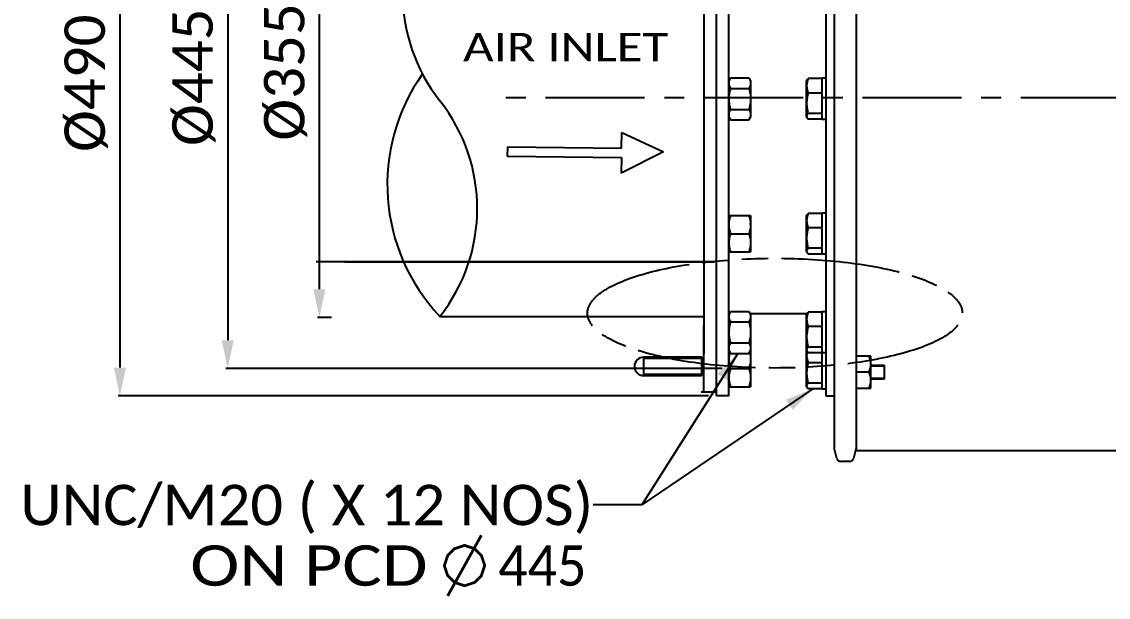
# Model space of a CAD drawing. Header units: millimetres. Extents: x 0 to 7169, y -1866 to 3918.
# Drawn here: x 5377 to 6273, y 2995 to 3470 of the extents above; entities that cross this region are included whole.
import ezdxf
from ezdxf.enums import TextEntityAlignment as Align

# ---------------------------------------------------------------- set-up
doc = ezdxf.new("R2010")
doc.units = ezdxf.units.MM
doc.header["$LTSCALE"] = 217.8
doc.header["$PDMODE"] = 3
doc.header["$PDSIZE"] = 8
doc.linetypes.add('CENTER', pattern=[0.6, 0.375, -0.075, 0.075, -0.075])
doc.linetypes.add('PHANTOM', pattern=[0.8, 0.45, -0.05, 0.1, -0.05, 0.1, -0.05])
doc.layers.get('0').update_dxf_attribs({"linetype": 'CONTINUOUS'})
doc.layers.get('Defpoints').update_dxf_attribs({"linetype": 'CONTINUOUS'})
for name, color, linetype in [('00_BUW_DATUM', 7, 'CONTINUOUS'), ('02___PRT_ALL_AXES', 7, 'CONTINUOUS'), ('DEFAULT_3', 7, 'PHANTOM')]:
    doc.layers.add(name, color=color, linetype=linetype)
doc.styles.get("Standard").update_dxf_attribs({"font": 'calibri.ttf'})
doc.dimstyles.new('DIMSTYLE_2', dxfattribs={"dimtxt": 33.333333, "dimasz": 23.333333, "dimexe": 1.5, "dimexo": 1, "dimgap": 1.25, "dimtad": 1, "dimdsep": 46, "dimtxsty": 'Standard', "dimblk": '_FILLED', "dimblk1": '_FILLED', "dimblk2": '_FILLED', "dimcen": 0.09, "dimazin": 2, "dimtp": 0.01, "dimtm": 0.01, "dimtfac": 1, "dimtofl": 0, "dimtmove": 0, "dimatfit": 3, "dimldrblk": '_FILLED', "dimfxl": 1, "dimtolj": 1, "dimarcsym": 0})
doc.dimstyles.new('DIMSTYLE_3', dxfattribs={"dimtxt": 33.333333, "dimasz": 23.333333, "dimexe": 1.5, "dimexo": 1, "dimgap": 1.25, "dimtad": 1, "dimdec": 0, "dimdsep": 46, "dimtxsty": 'Standard', "dimblk": '_FILLED', "dimblk1": '_FILLED', "dimblk2": '_FILLED', "dimcen": 0.09, "dimazin": 2, "dimtp": 0.01, "dimtm": 0.01, "dimtfac": 1, "dimtdec": 0, "dimtofl": 0, "dimtmove": 0, "dimatfit": 3, "dimldrblk": '_FILLED', "dimfxl": 1, "dimtolj": 1, "dimarcsym": 0})
doc.dimstyles.get("Standard").update_dxf_attribs({"dimtxt": 23.333333, "dimasz": 23.333333, "dimexe": 1.5, "dimexo": 1, "dimtad": 1, "dimdsep": 46, "dimtxsty": 'Standard', "dimblk": '_FILLED', "dimblk1": '_FILLED', "dimblk2": '_FILLED', "dimcen": 0.09, "dimazin": 2, "dimtol": 1, "dimtp": 0.01, "dimtm": 0.01, "dimtfac": 1, "dimtofl": 0, "dimtmove": 0, "dimatfit": 3, "dimldrblk": '_FILLED', "dimfxl": 1, "dimtolj": 1, "dimarcsym": 0})

# ---------------------------------------------------------------- blocks, each defined once
blk = doc.blocks.new('_FILLED')
at = {"color": 0, "linetype": 'ByBlock'}
blk.add_solid([(0, 0), (-1, 0.214), (-1, -0.214)], dxfattribs=at)
blk = doc.blocks.new('*D88')
at = {"color": 0, "linetype": 'Continuous', "lineweight": -2}
for p, q in [((5950.14, 3408.4), (5950.14, 3756.02)), ((6051.27, 3720.61), (6051.27, 3756.02)), ((5973.47, 3754.52), (6027.93, 3754.52))]:
    blk.add_line(p, q, dxfattribs=at)
at = {"layer": 'Defpoints', "color": 0}
for p in [(6051.27, 3754.52), (6051.27, 3719.61), (5950.14, 3407.4)]:
    blk.add_point(p, dxfattribs=at)
at = {"color": 0, "linetype": 'ByBlock', "lineweight": -2, "xscale": 23.3333333333, "yscale": 23.3333333333, "zscale": 23.3333333333, "rotation": 180}
blk.add_blockref('_FILLED', (5950.14, 3754.52), dxfattribs=at)
at = {"color": 0, "linetype": 'ByBlock', "lineweight": -2, "xscale": 23.3333333333, "yscale": 23.3333333333, "zscale": 23.3333333333}
blk.add_blockref('_FILLED', (6051.27, 3754.52), dxfattribs=at)
at = {"color": 0, "insert": (5963.87, 3800.22), "char_height": 33.3333, "attachment_point": 1, "line_spacing_factor": 0.9}
blk.add_mtext('\\A1;\\A1;100', dxfattribs=at)
blk = doc.blocks.new('*D89')
at = {"color": 0, "linetype": 'Continuous', "lineweight": -2}
for p, q in [((5636.56, 3582.37), (5621, 3582.37)), ((5622.5, 3249.09), (5622.5, 3559.03)), ((5632.5, 3225.76), (5621, 3225.76))]:
    blk.add_line(p, q, dxfattribs=at)
at = {"layer": 'Defpoints', "color": 0}
for p in [(5622.5, 3582.37), (5637.56, 3582.37), (5633.5, 3225.76)]:
    blk.add_point(p, dxfattribs=at)
at = {"color": 0, "linetype": 'ByBlock', "lineweight": -2, "xscale": 23.3333333333, "yscale": 23.3333333333, "zscale": 23.3333333333}
for p, rotation in [((5622.5, 3582.37), 90), ((5622.5, 3225.76), 270)]:
    blk.add_blockref('_FILLED', p, dxfattribs=dict(at, rotation=rotation))
at = {"color": 0, "insert": (5576.8, 3371.75), "char_height": 33.333, "attachment_point": 1, "rotation": 90, "line_spacing_factor": 0.9}
blk.add_mtext('\\A1;%%c355', dxfattribs=at)
blk = doc.blocks.new('*D105')
at = {"color": 0, "linetype": 'Continuous', "lineweight": -2}
for p, q in [((5953.47, 3628.73), (5545.37, 3628.73)), ((5546.87, 3605.39), (5546.87, 3207.06)), ((5954.81, 3183.73), (5545.37, 3183.73))]:
    blk.add_line(p, q, dxfattribs=at)
at = {"layer": 'Defpoints', "color": 0}
for p in [(5954.47, 3628.73), (5546.87, 3183.73), (5955.81, 3183.73)]:
    blk.add_point(p, dxfattribs=at)
at = {"color": 0, "linetype": 'ByBlock', "lineweight": -2, "xscale": 23.3333333333, "yscale": 23.3333333333, "zscale": 23.3333333333}
for p, rotation in [((5546.87, 3628.73), 90), ((5546.87, 3183.73), 270)]:
    blk.add_blockref('_FILLED', p, dxfattribs=dict(at, rotation=rotation))
at = {"color": 0, "insert": (5501.17, 3424.08), "char_height": 33.333, "attachment_point": 2, "rotation": 90, "line_spacing_factor": 0.9}
blk.add_mtext('\\A1;%%c445', dxfattribs=at)
blk = doc.blocks.new('*D107')
at = {"color": 0, "linetype": 'Continuous', "lineweight": -2}
for p, q in [((5943.47, 3651.23), (5456.46, 3651.23)), ((5457.96, 3627.89), (5457.96, 3184.56)), ((5943.47, 3161.23), (5456.46, 3161.23))]:
    blk.add_line(p, q, dxfattribs=at)
at = {"layer": 'Defpoints', "color": 0}
for p in [(5944.47, 3651.23), (5457.96, 3161.23), (5944.47, 3161.23)]:
    blk.add_point(p, dxfattribs=at)
at = {"color": 0, "linetype": 'ByBlock', "lineweight": -2, "xscale": 23.3333333333, "yscale": 23.3333333333, "zscale": 23.3333333333}
for p, rotation in [((5457.96, 3651.23), 90), ((5457.96, 3161.23), 270)]:
    blk.add_blockref('_FILLED', p, dxfattribs=dict(at, rotation=rotation))
at = {"color": 0, "insert": (5412.26, 3419.16), "char_height": 33.333, "attachment_point": 2, "rotation": 90, "line_spacing_factor": 0.9}
blk.add_mtext('\\A1;%%c490', dxfattribs=at)
blk = doc.blocks.new('ARROW_4_BL0', base_point=(1881.99, 2048.48))
at = {"color": 7, "linetype": 'Continuous'}
for p, q in [((1911.91, 2052.37), (1912.07, 2065.14)), ((1912.07, 2065.14), (1946.4, 2049.29)), ((1817.68, 2053.5), (1817.58, 2045.71)), ((1817.68, 2053.5), (1911.91, 2052.37)), ((1817.58, 2045.71), (1911.82, 2044.58)), ((1946.4, 2049.29), (1911.67, 2031.81)), ((1911.82, 2044.58), (1911.67, 2031.81))]:
    blk.add_line(p, q, dxfattribs=at)

msp = doc.modelspace()

# ---------------------------------------------------------------- linework, layer by layer
at = {"color": 0, "linetype": 'Continuous'}
for p, q in [((5939.714, 3195.862), (5939.714, 3618.362)), ((6036.836, 3422.554), (6036.836, 3423.026)), ((6036.836, 3410.306), (6036.836, 3411.432)), ((6036.836, 3393.981), (6036.836, 3394.842)), ((6036.836, 3311.304), (6036.836, 3311.776)), ((6036.836, 3299.056), (6036.836, 3300.182)), ((6036.836, 3282.731), (6036.836, 3283.592)), ((5947.891, 3271.641), (5619.72, 3271.641)), ((5948.253, 3271.525), (5643.405, 3271.525)), ((6036.836, 3229.864), (6036.836, 3230.335)), ((5939.548, 3163.748), (5939.548, 3219.09)), ((6036.836, 3217.615), (6036.836, 3218.741)), ((6036.836, 3201.29), (6036.836, 3202.151)), ((5937.83, 3193.025), (5889.935, 3193.018)), ((5889.935, 3193.018), (5889.935, 3177.855)), ((5889.935, 3192.188), (5937.83, 3192.188)), ((5937.83, 3177.862), (5937.83, 3193.025)), ((6077.388, 3194.03), (6065.187, 3194.03)), ((6077.388, 3167.474), (6077.388, 3194.03)), ((6036.836, 3187.806), (6036.836, 3188.932)), ((6077.388, 3186.576), (6088.159, 3186.501)), ((6077.388, 3185.848), (6088.159, 3185.848)), ((6088.159, 3186.501), (6088.159, 3174.928)), ((5937.83, 3178.734), (5889.935, 3178.734)), ((5889.935, 3177.855), (5937.83, 3177.862)), ((6036.836, 3171.481), (6036.836, 3172.342)), ((6075.856, 3180.752), (6065.187, 3180.752)), ((6088.159, 3174.928), (6077.388, 3174.928)), ((6077.391, 3175.633), (6088.159, 3175.633)), ((5949.318, 3164.257), (5937.473, 3164.257)), ((6065.187, 3167.474), (6077.388, 3167.474))]:
    msp.add_line(p, q, dxfattribs=at)
for p, q in [((5721.924, 3226.783), (5939.714, 3226.783)), ((6065.187, 3116.112), (6748.122, 3116.112))]:
    msp.add_line(p, q)
at = {"color": 0, "linetype": 'Continuous', "const_width": 2.333}
for points in [[(5728.307, 2996.111), (5756.085, 3046.112)], [(5725.53, 3021.112), (5728.307, 3029.445), (5733.863, 3035), (5742.196, 3037.778), (5750.53, 3035), (5756.085, 3029.445), (5758.863, 3021.112), (5756.085, 3012.778), (5750.53, 3007.223), (5742.196, 3004.445), (5733.863, 3007.223), (5728.307, 3012.778), (5725.53, 3021.112)]]:
    msp.add_lwpolyline(points, dxfattribs=at)
at = {"color": 0, "linetype": 'Continuous'}
for centre, radius, start, end in [((5834.935, 3493.489), 143.788, 141.808948, 218.191052), ((5836.42, 3335.564), 157.932, 144.696971, 223.533961), ((5608.914, 3315.685), 143.788, 321.808948, 38.191052), ((5889.935, 3185.436), 7.582, 90, 270), ((6062.024, 3187.441), 15.364, 334.189057, 25.394346), ((6062.327, 3174.132), 15.061, 333.76316, 26.073325)]:
    msp.add_arc(centre, radius, start, end, dxfattribs=at)
at = {"layer": '00_BUW_DATUM', "color": 0, "linetype": 'Continuous'}
for p, q in [((5960.136, 3421.228), (5961.476, 3423.548)), ((5961.476, 3423.548), (5976.796, 3423.548)), ((5976.796, 3423.548), (5978.136, 3421.228)), ((6036.836, 3423.228), (6036.836, 3423.026)), ((6040.136, 3423.228), (6036.836, 3423.228)), ((5961.476, 3414.888), (5976.796, 3414.888)), ((5978.136, 3421.228), (5978.136, 3391.228)), ((6024.336, 3421.228), (6024.68, 3421.824)), ((6024.336, 3391.228), (6024.336, 3421.228)), ((6036.836, 3423.026), (6025.676, 3423.026)), ((6036.836, 3422.554), (6036.836, 3411.432)), ((6036.836, 3410.969), (6025.676, 3410.969)), ((6036.836, 3410.306), (6036.836, 3394.842)), ((5961.476, 3397.568), (5976.796, 3397.568)), ((5960.136, 3391.228), (5961.476, 3388.907)), ((5961.476, 3388.907), (5976.796, 3388.907)), ((5976.796, 3388.907), (5978.136, 3391.228)), ((6024.336, 3391.228), (6024.68, 3390.632)), ((6036.836, 3394.171), (6025.676, 3394.171)), ((6036.836, 3389.43), (6025.676, 3389.43)), ((6036.836, 3393.981), (6036.836, 3389.228)), ((6040.136, 3389.228), (6036.836, 3389.228)), ((5960.136, 3309.978), (5978.136, 3309.978)), ((5978.136, 3309.978), (5978.136, 3279.978)), ((6024.336, 3309.978), (6024.68, 3310.574)), ((6024.336, 3279.978), (6024.336, 3309.978)), ((6036.836, 3311.776), (6025.676, 3311.776)), ((6036.836, 3311.978), (6036.836, 3311.776)), ((6040.136, 3311.978), (6036.836, 3311.978)), ((6036.836, 3311.304), (6036.836, 3300.182)), ((6036.836, 3299.719), (6025.676, 3299.719)), ((6036.836, 3299.056), (6036.836, 3283.592)), ((5961.476, 3294.978), (5976.796, 3294.978)), ((5960.136, 3279.978), (5978.136, 3279.978)), ((6024.336, 3279.978), (6024.68, 3279.382)), ((6036.836, 3282.921), (6025.676, 3282.921)), ((6036.836, 3282.731), (6036.836, 3277.978)), ((6036.836, 3278.18), (6025.676, 3278.18)), ((6040.136, 3277.978), (6036.836, 3277.978)), ((5960.136, 3228.537), (5961.476, 3230.858)), ((5961.476, 3230.858), (5976.796, 3230.858)), ((5976.796, 3230.858), (5978.136, 3228.537)), ((5978.136, 3228.537), (5978.136, 3168.728)), ((6024.336, 3228.537), (6024.68, 3229.133)), ((6024.336, 3168.728), (6024.336, 3228.537)), ((6036.836, 3230.335), (6025.676, 3230.335)), ((6036.836, 3230.537), (6036.836, 3230.335)), ((6040.136, 3230.537), (6036.836, 3230.537)), ((6036.836, 3229.864), (6036.836, 3218.741)), ((5961.476, 3222.198), (5976.796, 3222.198)), ((6036.836, 3218.278), (6025.676, 3218.278)), ((6036.836, 3217.615), (6036.836, 3202.151)), ((5961.476, 3204.877), (5976.796, 3204.877)), ((6036.836, 3201.481), (6025.676, 3201.481)), ((6036.836, 3201.29), (6036.836, 3188.932)), ((5960.136, 3198.537), (5961.476, 3196.217)), ((5961.476, 3196.217), (5976.796, 3196.217)), ((5976.796, 3196.217), (5978.136, 3198.537)), ((6024.336, 3198.537), (6024.68, 3197.942)), ((6036.836, 3196.74), (6025.676, 3196.74)), ((6040.136, 3196.537), (6036.836, 3196.537)), ((5961.476, 3183.728), (5976.796, 3183.728)), ((6036.836, 3188.469), (6025.676, 3188.469)), ((6036.836, 3187.806), (6036.836, 3172.342)), ((5960.136, 3168.728), (5978.136, 3168.728)), ((6024.336, 3168.728), (6024.68, 3168.132)), ((6036.836, 3171.671), (6025.676, 3171.671)), ((6036.836, 3166.93), (6025.676, 3166.93)), ((6036.836, 3171.481), (6036.836, 3166.728)), ((6040.136, 3166.728), (6036.836, 3166.728))]:
    msp.add_line(p, q, dxfattribs=at)
for centre, start, end in [((5979.75, 3302.476), 176.605569, 179.993263), ((5958.522, 3302.476), 0.006737, 3.394431)]:
    msp.add_arc(centre, 19.614, start, end, dxfattribs=at)
for points, knots in [([(5961.476, 3423.548), (5961.083, 3422.869), (5960.413, 3421.487), (5960.136, 3419.958), (5960.136, 3419.218)], [0, 0, 0, 0, 0.5149311, 1, 1, 1, 1]), ([(5976.796, 3423.548), (5977.189, 3422.869), (5977.859, 3421.487), (5978.136, 3419.958), (5978.136, 3419.218)], [0, 0, 0, 0, 0.5149311, 1, 1, 1, 1]), ([(5960.136, 3419.218), (5960.136, 3418.479), (5960.413, 3416.949), (5961.083, 3415.568), (5961.476, 3414.888)], [0, 0, 0, 0, 0.4850689, 1, 1, 1, 1]), ([(5961.476, 3414.888), (5961.07, 3413.481), (5960.392, 3410.624), (5960.136, 3407.692), (5960.136, 3406.228)], [0, 0, 0, 0, 0.5001043, 1, 1, 1, 1]), ([(5978.136, 3419.218), (5978.136, 3418.479), (5977.859, 3416.949), (5977.189, 3415.568), (5976.796, 3414.888)], [0, 0, 0, 0, 0.4850689, 1, 1, 1, 1]), ([(5976.796, 3414.888), (5977.202, 3413.481), (5977.88, 3410.624), (5978.136, 3407.692), (5978.136, 3406.228)], [0, 0, 0, 0, 0.5001043, 1, 1, 1, 1]), ([(6025.676, 3423.026), (6025.275, 3422.059), (6024.599, 3420.094), (6024.336, 3418.02), (6024.336, 3416.997)], [0, 0, 0, 0, 0.5056364, 1, 1, 1, 1]), ([(6024.336, 3416.997), (6024.336, 3415.975), (6024.599, 3413.901), (6025.275, 3411.935), (6025.676, 3410.969)], [0, 0, 0, 0, 0.4943637, 1, 1, 1, 1]), ([(6024.68, 3421.824), (6024.74, 3421.928), (6025.025, 3422.365), (6025.385, 3422.75), (6025.676, 3423.026)], [0, 0, 0, 0, 0.2310069, 1, 1, 1, 1]), ([(5960.136, 3406.228), (5960.136, 3404.764), (5960.392, 3401.831), (5961.07, 3398.975), (5961.476, 3397.568)], [0, 0, 0, 0, 0.4998957, 1, 1, 1, 1]), ([(5978.136, 3406.228), (5978.136, 3404.764), (5977.88, 3401.831), (5977.202, 3398.975), (5976.796, 3397.568)], [0, 0, 0, 0, 0.4998957, 1, 1, 1, 1]), ([(6025.676, 3410.969), (6025.27, 3409.605), (6024.592, 3406.837), (6024.336, 3403.99), (6024.336, 3402.57)], [0, 0, 0, 0, 0.5004423, 1, 1, 1, 1]), ([(5961.476, 3397.568), (5961.083, 3396.888), (5960.413, 3395.507), (5960.136, 3393.977), (5960.136, 3393.238)], [0, 0, 0, 0, 0.5149311, 1, 1, 1, 1]), ([(5976.796, 3397.568), (5977.189, 3396.888), (5977.859, 3395.507), (5978.136, 3393.977), (5978.136, 3393.238)], [0, 0, 0, 0, 0.5149311, 1, 1, 1, 1]), ([(6024.336, 3402.57), (6024.336, 3401.15), (6024.592, 3398.303), (6025.27, 3395.535), (6025.676, 3394.171)], [0, 0, 0, 0, 0.4995577, 1, 1, 1, 1]), ([(5960.136, 3393.238), (5960.136, 3392.498), (5960.413, 3390.968), (5961.083, 3389.587), (5961.476, 3388.907)], [0, 0, 0, 0, 0.4850689, 1, 1, 1, 1]), ([(5978.136, 3393.238), (5978.136, 3392.498), (5977.859, 3390.968), (5977.189, 3389.587), (5976.796, 3388.907)], [0, 0, 0, 0, 0.4850689, 1, 1, 1, 1]), ([(6025.676, 3394.171), (6025.481, 3393.987), (6025.126, 3393.62), (6024.69, 3393.032), (6024.405, 3392.426), (6024.336, 3392.003), (6024.336, 3391.801)], [0, 0, 0, 0, 0.2876594, 0.5479439, 0.7823335, 1, 1, 1, 1]), ([(6024.336, 3391.801), (6024.336, 3391.703), (6024.367, 3391.294), (6024.524, 3390.901), (6024.68, 3390.632)], [0, 0, 0, 0, 0.2397778, 1, 1, 1, 1]), ([(6024.68, 3390.632), (6024.74, 3390.528), (6025.025, 3390.09), (6025.385, 3389.706), (6025.676, 3389.43)], [0, 0, 0, 0, 0.2310069, 1, 1, 1, 1]), ([(5961.476, 3309.978), (5961.304, 3309.462), (5960.668, 3307.398), (5960.266, 3305.252), (5960.17, 3303.637)], [0, 0, 0, 0, 0.2515886, 1, 1, 1, 1]), ([(5976.796, 3309.978), (5976.968, 3309.462), (5977.605, 3307.398), (5978.006, 3305.252), (5978.102, 3303.637)], [0, 0, 0, 0, 0.2515886, 1, 1, 1, 1]), ([(6025.676, 3311.776), (6025.275, 3310.809), (6024.599, 3308.844), (6024.336, 3306.77), (6024.336, 3305.747)], [0, 0, 0, 0, 0.5056364, 1, 1, 1, 1]), ([(6024.68, 3310.574), (6024.74, 3310.678), (6025.025, 3311.115), (6025.385, 3311.5), (6025.676, 3311.776)], [0, 0, 0, 0, 0.2310069, 1, 1, 1, 1]), ([(5960.136, 3302.478), (5960.136, 3301.209), (5960.394, 3298.656), (5961.071, 3296.191), (5961.476, 3294.978)], [0, 0, 0, 0, 0.4981271, 1, 1, 1, 1]), ([(5978.136, 3302.478), (5978.136, 3301.209), (5977.878, 3298.656), (5977.201, 3296.191), (5976.796, 3294.978)], [0, 0, 0, 0, 0.4981271, 1, 1, 1, 1]), ([(6024.336, 3305.747), (6024.336, 3304.725), (6024.599, 3302.651), (6025.275, 3300.685), (6025.676, 3299.719)], [0, 0, 0, 0, 0.4943637, 1, 1, 1, 1]), ([(6025.676, 3299.719), (6025.27, 3298.355), (6024.592, 3295.587), (6024.336, 3292.74), (6024.336, 3291.32)], [0, 0, 0, 0, 0.5004423, 1, 1, 1, 1]), ([(5961.476, 3294.978), (5961.071, 3293.765), (5960.394, 3291.3), (5960.136, 3288.747), (5960.136, 3287.478)], [0, 0, 0, 0, 0.5018729, 1, 1, 1, 1]), ([(5976.796, 3294.978), (5977.201, 3293.765), (5977.878, 3291.3), (5978.136, 3288.747), (5978.136, 3287.478)], [0, 0, 0, 0, 0.5018729, 1, 1, 1, 1]), ([(6024.336, 3291.32), (6024.336, 3289.9), (6024.592, 3287.053), (6025.27, 3284.285), (6025.676, 3282.921)], [0, 0, 0, 0, 0.4995577, 1, 1, 1, 1]), ([(5960.136, 3287.478), (5960.136, 3286.209), (5960.394, 3283.656), (5961.071, 3281.191), (5961.476, 3279.978)], [0, 0, 0, 0, 0.4981271, 1, 1, 1, 1]), ([(5978.136, 3287.478), (5978.136, 3286.209), (5977.878, 3283.656), (5977.201, 3281.191), (5976.796, 3279.978)], [0, 0, 0, 0, 0.4981271, 1, 1, 1, 1]), ([(6025.676, 3282.921), (6025.481, 3282.737), (6025.126, 3282.37), (6024.69, 3281.782), (6024.405, 3281.176), (6024.336, 3280.753), (6024.336, 3280.551)], [0, 0, 0, 0, 0.2876594, 0.5479439, 0.7823335, 1, 1, 1, 1]), ([(6024.336, 3280.551), (6024.336, 3280.453), (6024.367, 3280.044), (6024.524, 3279.651), (6024.68, 3279.382)], [0, 0, 0, 0, 0.2397778, 1, 1, 1, 1]), ([(6024.68, 3279.382), (6024.74, 3279.278), (6025.025, 3278.84), (6025.385, 3278.456), (6025.676, 3278.18)], [0, 0, 0, 0, 0.2310069, 1, 1, 1, 1]), ([(5961.476, 3230.858), (5961.083, 3230.178), (5960.413, 3228.797), (5960.136, 3227.267), (5960.136, 3226.528)], [0, 0, 0, 0, 0.5149311, 1, 1, 1, 1]), ([(5960.136, 3226.528), (5960.136, 3225.788), (5960.413, 3224.259), (5961.083, 3222.877), (5961.476, 3222.198)], [0, 0, 0, 0, 0.4850689, 1, 1, 1, 1]), ([(5976.796, 3230.858), (5977.189, 3230.178), (5977.859, 3228.797), (5978.136, 3227.267), (5978.136, 3226.528)], [0, 0, 0, 0, 0.5149311, 1, 1, 1, 1]), ([(5978.136, 3226.528), (5978.136, 3225.788), (5977.859, 3224.259), (5977.189, 3222.877), (5976.796, 3222.198)], [0, 0, 0, 0, 0.4850689, 1, 1, 1, 1]), ([(6025.676, 3230.335), (6025.275, 3229.369), (6024.599, 3227.403), (6024.336, 3225.329), (6024.336, 3224.307)], [0, 0, 0, 0, 0.5056364, 1, 1, 1, 1]), ([(6024.68, 3229.133), (6024.74, 3229.237), (6025.025, 3229.675), (6025.385, 3230.059), (6025.676, 3230.335)], [0, 0, 0, 0, 0.2310069, 1, 1, 1, 1]), ([(5961.476, 3222.198), (5961.07, 3220.79), (5960.392, 3217.934), (5960.136, 3215.001), (5960.136, 3213.537)], [0, 0, 0, 0, 0.5001043, 1, 1, 1, 1]), ([(5976.796, 3222.198), (5977.202, 3220.79), (5977.88, 3217.934), (5978.136, 3215.001), (5978.136, 3213.537)], [0, 0, 0, 0, 0.5001043, 1, 1, 1, 1]), ([(6024.336, 3224.307), (6024.336, 3223.284), (6024.599, 3221.21), (6025.275, 3219.245), (6025.676, 3218.278)], [0, 0, 0, 0, 0.4943637, 1, 1, 1, 1]), ([(6025.676, 3218.278), (6025.27, 3216.915), (6024.592, 3214.146), (6024.336, 3211.3), (6024.336, 3209.879)], [0, 0, 0, 0, 0.5004423, 1, 1, 1, 1]), ([(5960.136, 3213.537), (5960.136, 3212.073), (5960.392, 3209.141), (5961.07, 3206.284), (5961.476, 3204.877)], [0, 0, 0, 0, 0.4998957, 1, 1, 1, 1]), ([(5978.136, 3213.537), (5978.136, 3212.073), (5977.88, 3209.141), (5977.202, 3206.284), (5976.796, 3204.877)], [0, 0, 0, 0, 0.4998957, 1, 1, 1, 1]), ([(6024.336, 3209.879), (6024.336, 3208.459), (6024.592, 3205.613), (6025.27, 3202.844), (6025.676, 3201.481)], [0, 0, 0, 0, 0.4995577, 1, 1, 1, 1]), ([(5961.476, 3204.877), (5961.083, 3204.197), (5960.413, 3202.816), (5960.136, 3201.286), (5960.136, 3200.547)], [0, 0, 0, 0, 0.5149311, 1, 1, 1, 1]), ([(5960.136, 3200.547), (5960.136, 3199.808), (5960.413, 3198.278), (5961.083, 3196.896), (5961.476, 3196.217)], [0, 0, 0, 0, 0.4850689, 1, 1, 1, 1]), ([(5976.796, 3204.877), (5977.189, 3204.197), (5977.859, 3202.816), (5978.136, 3201.286), (5978.136, 3200.547)], [0, 0, 0, 0, 0.5149311, 1, 1, 1, 1]), ([(5978.136, 3200.547), (5978.136, 3199.808), (5977.859, 3198.278), (5977.189, 3196.896), (5976.796, 3196.217)], [0, 0, 0, 0, 0.4850689, 1, 1, 1, 1]), ([(6025.676, 3201.481), (6025.481, 3201.296), (6025.126, 3200.929), (6024.69, 3200.341), (6024.405, 3199.736), (6024.336, 3199.313), (6024.336, 3199.11)], [0, 0, 0, 0, 0.2876594, 0.5479439, 0.7823335, 1, 1, 1, 1]), ([(6024.336, 3199.11), (6024.336, 3199.012), (6024.367, 3198.603), (6024.524, 3198.211), (6024.68, 3197.942)], [0, 0, 0, 0, 0.2397778, 1, 1, 1, 1]), ([(5960.975, 3197.081), (5960.713, 3196.126), (5960.289, 3194.191), (5960.136, 3192.213), (5960.136, 3191.228)], [0, 0, 0, 0, 0.5012291, 1, 1, 1, 1]), ([(5960.136, 3191.228), (5960.136, 3189.959), (5960.394, 3187.406), (5961.071, 3184.941), (5961.476, 3183.728)], [0, 0, 0, 0, 0.4981271, 1, 1, 1, 1]), ([(5978.136, 3191.228), (5978.136, 3189.959), (5977.878, 3187.406), (5977.201, 3184.941), (5976.796, 3183.728)], [0, 0, 0, 0, 0.4981271, 1, 1, 1, 1]), ([(5977.297, 3197.081), (5977.559, 3196.126), (5977.983, 3194.191), (5978.136, 3192.213), (5978.136, 3191.228)], [0, 0, 0, 0, 0.5012291, 1, 1, 1, 1]), ([(6024.76, 3197.803), (6024.692, 3197.531), (6024.45, 3196.445), (6024.336, 3195.329), (6024.336, 3194.497)], [0, 0, 0, 0, 0.251959, 1, 1, 1, 1]), ([(6024.336, 3194.497), (6024.336, 3193.475), (6024.599, 3191.401), (6025.275, 3189.435), (6025.676, 3188.469)], [0, 0, 0, 0, 0.4943637, 1, 1, 1, 1]), ([(6024.68, 3197.942), (6024.74, 3197.837), (6025.025, 3197.4), (6025.385, 3197.016), (6025.676, 3196.74)], [0, 0, 0, 0, 0.2310069, 1, 1, 1, 1]), ([(5961.476, 3183.728), (5961.071, 3182.515), (5960.394, 3180.05), (5960.136, 3177.497), (5960.136, 3176.228)], [0, 0, 0, 0, 0.5018729, 1, 1, 1, 1]), ([(5976.796, 3183.728), (5977.201, 3182.515), (5977.878, 3180.05), (5978.136, 3177.497), (5978.136, 3176.228)], [0, 0, 0, 0, 0.5018729, 1, 1, 1, 1]), ([(6025.676, 3188.469), (6025.27, 3187.105), (6024.592, 3184.337), (6024.336, 3181.49), (6024.336, 3180.07)], [0, 0, 0, 0, 0.5004423, 1, 1, 1, 1]), ([(5960.136, 3176.228), (5960.136, 3174.959), (5960.394, 3172.406), (5961.071, 3169.941), (5961.476, 3168.728)], [0, 0, 0, 0, 0.4981271, 1, 1, 1, 1]), ([(5978.136, 3176.228), (5978.136, 3174.959), (5977.878, 3172.406), (5977.201, 3169.941), (5976.796, 3168.728)], [0, 0, 0, 0, 0.4981271, 1, 1, 1, 1]), ([(6024.336, 3180.07), (6024.336, 3178.65), (6024.592, 3175.803), (6025.27, 3173.035), (6025.676, 3171.671)], [0, 0, 0, 0, 0.4995577, 1, 1, 1, 1]), ([(6025.676, 3171.671), (6025.481, 3171.487), (6025.126, 3171.12), (6024.69, 3170.532), (6024.405, 3169.926), (6024.336, 3169.503), (6024.336, 3169.301)], [0, 0, 0, 0, 0.2876594, 0.5479439, 0.7823335, 1, 1, 1, 1]), ([(6024.336, 3169.301), (6024.336, 3169.203), (6024.367, 3168.794), (6024.524, 3168.401), (6024.68, 3168.132)], [0, 0, 0, 0, 0.2397778, 1, 1, 1, 1]), ([(6024.68, 3168.132), (6024.74, 3168.028), (6025.025, 3167.59), (6025.385, 3167.206), (6025.676, 3166.93)], [0, 0, 0, 0, 0.2310069, 1, 1, 1, 1])]:
    msp.add_open_spline(points, degree=3, knots=knots, dxfattribs=at)
at = {"layer": '02___PRT_ALL_AXES', "color": 0, "linetype": 'Continuous'}
for p, q in [((5950.136, 3161.228), (5950.136, 3651.228)), ((5960.136, 3161.228), (5960.136, 3651.228)), ((6040.136, 3651.228), (6040.136, 3161.228)), ((6047.085, 3562.2), (6047.085, 3118.22)), ((6065.187, 3562.2), (6065.187, 3116.112)), ((6024.446, 3228.728), (5978.026, 3228.728)), ((5960.136, 3161.228), (5950.136, 3161.228)), ((6040.136, 3161.228), (6047.085, 3161.228)), ((6049.28, 3109.529), (6047.085, 3118.22)), ((6065.187, 3118.22), (6062.992, 3109.529)), ((6059.89, 3107.112), (6052.382, 3107.112))]:
    msp.add_line(p, q, dxfattribs=at)
at = {"layer": '02___PRT_ALL_AXES', "color": 0, "linetype": 'CENTER'}
msp.add_line((6805.469, 3407.112), (5775.762, 3407.112), dxfattribs=at)
at = {"layer": '02___PRT_ALL_AXES', "color": 0, "linetype": 'Continuous'}
for centre, start, end in [((6052.382, 3110.312), 194.172338, 270), ((6059.89, 3110.312), 270, 345.827662)]:
    msp.add_arc(centre, 3.2, start, end, dxfattribs=at)
at = {"layer": 'DEFAULT_3', "color": 0, "linetype": 'PHANTOM'}
msp.add_ellipse((5998.18, 3229.426), major_axis=(-154.543, 0), ratio=0.2929336, dxfattribs=at)

# ---------------------------------------------------------------- block references
at = {"color": 0, "linetype": 'Continuous'}
msp.add_blockref('ARROW_4_BL0', (5841.824, 3361.731), dxfattribs=at)

# ---------------------------------------------------------------- texts
for s, height, width, p, p2 in [('AIR INLET', 23.3333, 1.181322, (5741.049, 3437.357), (5910.102, 3437.357)), ('3/4"-10 UNC/M20 ( X 12 NOS)', 33.33333, 1.012804, (5197.773, 3054.445), (5848.357, 3054.445)), ('                       ON PCD ', 33.33333, 1.165288, (5197.773, 3004.445), (5725.53, 3004.445)), ('445', 33.3333, 0.911286, (5769.974, 3004.445), (5842.737, 3004.445))]:
    msp.add_text(s, height=height, dxfattribs=dict(at, width=width)).set_placement(p, p2, align=Align.FIT)

# ---------------------------------------------------------------- dimensions: what is measured, and where the dimension line sits
dim = msp.add_linear_dim(base=(6051.266, 3754.523), p1=(5950.136, 3407.401), p2=(6051.266, 3719.612), text='\\A1;100', dimstyle='DIMSTYLE_3', override={"dimtxsty": 'Standard'}, dxfattribs=at)
dim.commit()
dim.dimension.update_dxf_attribs({"geometry": '*D88', "text_midpoint": (6000.655, 3754.523), "dimtype": 160})
for base, p1, p2, picture, middle in [((5457.955, 3161.228), (5944.469, 3651.228), (5944.469, 3161.228), '*D107', (5457.955, 3419.161)), ((5546.868, 3183.728), (5954.469, 3628.728), (5955.809, 3183.728), '*D105', (5546.868, 3424.075))]:
    dim = msp.add_linear_dim(base=base, p1=p1, p2=p2, angle=270, text='%%c<>', dimstyle='DIMSTYLE_2', dxfattribs=at)
    dim.commit()
    dim.dimension.update_dxf_attribs({"geometry": picture, "text_midpoint": middle, "dimtype": 160})
dim = msp.add_linear_dim(base=(5622.499, 3582.366), p1=(5633.499, 3225.757), p2=(5637.557, 3582.366), angle=90, text='%%c355', dimstyle='DIMSTYLE_2', override={"dimtxsty": 'Standard'}, dxfattribs=at)
dim.commit()
dim.dimension.update_dxf_attribs({"geometry": '*D89', "text_midpoint": (5622.499, 3426.284), "dimtype": 160})

# ---------------------------------------------------------------- leaders
for points in [[(5967.636, 3196.217), (5888.357, 3071.112), (5848.357, 3071.112)], [(6029.354, 3166.93), (5888.357, 3071.112), (5848.357, 3071.112)]]:
    msp.add_leader(points, dimstyle='Standard', override={"dimtad": 0}, dxfattribs=at)

doc.saveas('drawing.dxf')
